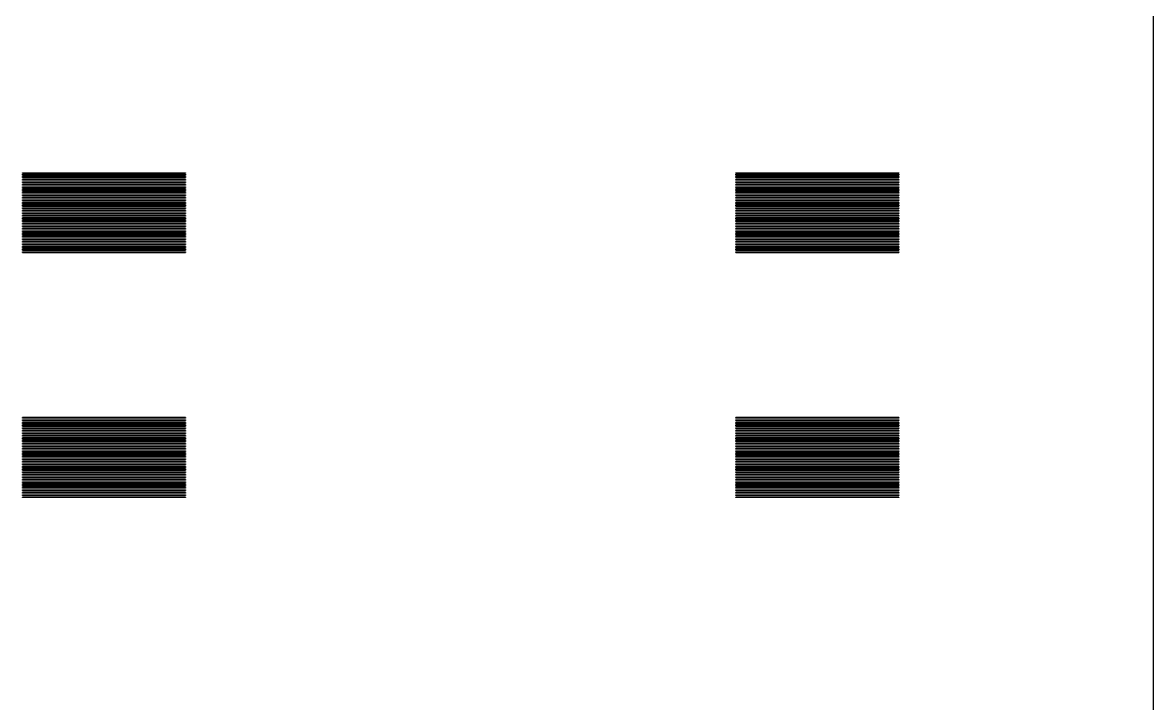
# Model space of a CAD drawing. Extents: x -17 to 84, y -19 to 84.
# Drawn here: x 39 to 66.75, y 14.46 to 31.17 of the extents above; entities that cross this region are included whole.
import ezdxf

# ---------------------------------------------------------------- set-up
doc = ezdxf.new("R2010")
doc.units = 0

msp = doc.modelspace()

# ---------------------------------------------------------------- linework, layer by layer
for p, q in [((66.75, -2.25), (66.75, 66.75)), ((39, 27.475), (39, 27.485)), ((39, 27.485), (43, 27.485)), ((43, 27.475), (39, 27.475)), ((43, 27.485), (43, 27.475)), ((56.5, 27.475), (56.5, 27.485)), ((56.5, 27.485), (60.5, 27.485)), ((60.5, 27.475), (56.5, 27.475)), ((60.5, 27.485), (60.5, 27.475)), ((39, 27.435), (39, 27.445)), ((39, 27.445), (43, 27.445)), ((43, 27.435), (39, 27.435)), ((39, 27.395), (39, 27.405)), ((39, 27.405), (43, 27.405)), ((43, 27.395), (39, 27.395)), ((39, 27.355), (39, 27.365)), ((39, 27.365), (43, 27.365)), ((43, 27.355), (39, 27.355)), ((39, 27.315), (39, 27.325)), ((39, 27.325), (43, 27.325)), ((43, 27.315), (39, 27.315)), ((39, 27.275), (39, 27.285)), ((39, 27.285), (43, 27.285)), ((43, 27.275), (39, 27.275)), ((39, 27.235), (39, 27.245)), ((39, 27.245), (43, 27.245)), ((43, 27.235), (39, 27.235)), ((39, 27.195), (39, 27.205)), ((39, 27.205), (43, 27.205)), ((43, 27.445), (43, 27.435)), ((43, 27.405), (43, 27.395)), ((43, 27.365), (43, 27.355)), ((43, 27.325), (43, 27.315)), ((43, 27.285), (43, 27.275)), ((43, 27.245), (43, 27.235)), ((43, 27.205), (43, 27.195)), ((56.5, 27.435), (56.5, 27.445)), ((56.5, 27.445), (60.5, 27.445)), ((60.5, 27.435), (56.5, 27.435)), ((56.5, 27.395), (56.5, 27.405)), ((56.5, 27.405), (60.5, 27.405)), ((60.5, 27.395), (56.5, 27.395)), ((56.5, 27.355), (56.5, 27.365)), ((56.5, 27.365), (60.5, 27.365)), ((60.5, 27.355), (56.5, 27.355)), ((56.5, 27.315), (56.5, 27.325)), ((56.5, 27.325), (60.5, 27.325)), ((60.5, 27.315), (56.5, 27.315)), ((56.5, 27.275), (56.5, 27.285)), ((56.5, 27.285), (60.5, 27.285)), ((60.5, 27.275), (56.5, 27.275)), ((56.5, 27.235), (56.5, 27.245)), ((56.5, 27.245), (60.5, 27.245)), ((60.5, 27.235), (56.5, 27.235)), ((56.5, 27.195), (56.5, 27.205)), ((56.5, 27.205), (60.5, 27.205)), ((60.5, 27.445), (60.5, 27.435)), ((60.5, 27.405), (60.5, 27.395)), ((60.5, 27.365), (60.5, 27.355)), ((60.5, 27.325), (60.5, 27.315)), ((60.5, 27.285), (60.5, 27.275)), ((60.5, 27.245), (60.5, 27.235)), ((60.5, 27.205), (60.5, 27.195)), ((43, 27.195), (39, 27.195)), ((39, 27.155), (39, 27.165)), ((39, 27.165), (43, 27.165)), ((43, 27.155), (39, 27.155)), ((39, 27.115), (39, 27.125)), ((39, 27.125), (43, 27.125)), ((43, 27.115), (39, 27.115)), ((39, 27.075), (39, 27.085)), ((39, 27.085), (43, 27.085)), ((43, 27.075), (39, 27.075)), ((39, 27.035), (39, 27.045)), ((39, 27.045), (43, 27.045)), ((43, 27.035), (39, 27.035)), ((39, 26.995), (39, 27.005)), ((39, 27.005), (43, 27.005)), ((43, 26.995), (39, 26.995)), ((39, 26.955), (39, 26.965)), ((39, 26.965), (43, 26.965)), ((43, 26.955), (39, 26.955)), ((39, 26.915), (39, 26.925)), ((39, 26.925), (43, 26.925)), ((43, 27.165), (43, 27.155)), ((43, 27.125), (43, 27.115)), ((43, 27.085), (43, 27.075)), ((43, 27.045), (43, 27.035)), ((43, 27.005), (43, 26.995)), ((43, 26.965), (43, 26.955)), ((43, 26.925), (43, 26.915)), ((60.5, 27.195), (56.5, 27.195)), ((56.5, 27.155), (56.5, 27.165)), ((56.5, 27.165), (60.5, 27.165)), ((60.5, 27.155), (56.5, 27.155)), ((56.5, 27.115), (56.5, 27.125)), ((56.5, 27.125), (60.5, 27.125)), ((60.5, 27.115), (56.5, 27.115)), ((56.5, 27.075), (56.5, 27.085)), ((56.5, 27.085), (60.5, 27.085)), ((60.5, 27.075), (56.5, 27.075)), ((56.5, 27.035), (56.5, 27.045)), ((56.5, 27.045), (60.5, 27.045)), ((60.5, 27.035), (56.5, 27.035)), ((56.5, 26.995), (56.5, 27.005)), ((56.5, 27.005), (60.5, 27.005)), ((60.5, 26.995), (56.5, 26.995)), ((56.5, 26.955), (56.5, 26.965)), ((56.5, 26.965), (60.5, 26.965)), ((60.5, 26.955), (56.5, 26.955)), ((56.5, 26.915), (56.5, 26.925)), ((56.5, 26.925), (60.5, 26.925)), ((60.5, 27.165), (60.5, 27.155)), ((60.5, 27.125), (60.5, 27.115)), ((60.5, 27.085), (60.5, 27.075)), ((60.5, 27.045), (60.5, 27.035)), ((60.5, 27.005), (60.5, 26.995)), ((60.5, 26.965), (60.5, 26.955)), ((60.5, 26.925), (60.5, 26.915)), ((43, 26.915), (39, 26.915)), ((39, 26.875), (39, 26.885)), ((39, 26.885), (43, 26.885)), ((43, 26.875), (39, 26.875)), ((39, 26.835), (39, 26.845)), ((39, 26.845), (43, 26.845)), ((43, 26.835), (39, 26.835)), ((39, 26.795), (39, 26.805)), ((39, 26.805), (43, 26.805)), ((43, 26.795), (39, 26.795)), ((39, 26.755), (39, 26.765)), ((39, 26.765), (43, 26.765)), ((43, 26.755), (39, 26.755)), ((39, 26.715), (39, 26.725)), ((39, 26.725), (43, 26.725)), ((43, 26.715), (39, 26.715)), ((39, 26.675), (39, 26.685)), ((39, 26.685), (43, 26.685)), ((43, 26.675), (39, 26.675)), ((39, 26.635), (39, 26.645)), ((39, 26.645), (43, 26.645)), ((43, 26.885), (43, 26.875)), ((43, 26.845), (43, 26.835)), ((43, 26.805), (43, 26.795)), ((43, 26.765), (43, 26.755)), ((43, 26.725), (43, 26.715)), ((43, 26.685), (43, 26.675)), ((43, 26.645), (43, 26.635)), ((60.5, 26.915), (56.5, 26.915)), ((56.5, 26.875), (56.5, 26.885)), ((56.5, 26.885), (60.5, 26.885)), ((60.5, 26.875), (56.5, 26.875)), ((56.5, 26.835), (56.5, 26.845)), ((56.5, 26.845), (60.5, 26.845)), ((60.5, 26.835), (56.5, 26.835)), ((56.5, 26.795), (56.5, 26.805)), ((56.5, 26.805), (60.5, 26.805)), ((60.5, 26.795), (56.5, 26.795)), ((56.5, 26.755), (56.5, 26.765)), ((56.5, 26.765), (60.5, 26.765)), ((60.5, 26.755), (56.5, 26.755)), ((56.5, 26.715), (56.5, 26.725)), ((56.5, 26.725), (60.5, 26.725)), ((60.5, 26.715), (56.5, 26.715)), ((56.5, 26.675), (56.5, 26.685)), ((56.5, 26.685), (60.5, 26.685)), ((60.5, 26.675), (56.5, 26.675)), ((56.5, 26.635), (56.5, 26.645)), ((56.5, 26.645), (60.5, 26.645)), ((60.5, 26.885), (60.5, 26.875)), ((60.5, 26.845), (60.5, 26.835)), ((60.5, 26.805), (60.5, 26.795)), ((60.5, 26.765), (60.5, 26.755)), ((60.5, 26.725), (60.5, 26.715)), ((60.5, 26.685), (60.5, 26.675)), ((60.5, 26.645), (60.5, 26.635)), ((43, 26.635), (39, 26.635)), ((39, 26.595), (39, 26.605)), ((39, 26.605), (43, 26.605)), ((43, 26.595), (39, 26.595)), ((39, 26.555), (39, 26.565)), ((39, 26.565), (43, 26.565)), ((43, 26.555), (39, 26.555)), ((39, 26.515), (39, 26.525)), ((39, 26.525), (43, 26.525)), ((43, 26.515), (39, 26.515)), ((39, 26.475), (39, 26.485)), ((39, 26.485), (43, 26.485)), ((43, 26.475), (39, 26.475)), ((39, 26.435), (39, 26.445)), ((39, 26.445), (43, 26.445)), ((43, 26.435), (39, 26.435)), ((39, 26.395), (39, 26.405)), ((39, 26.405), (43, 26.405)), ((43, 26.395), (39, 26.395)), ((39, 26.355), (39, 26.365)), ((39, 26.365), (43, 26.365)), ((43, 26.605), (43, 26.595)), ((43, 26.565), (43, 26.555)), ((43, 26.525), (43, 26.515)), ((43, 26.485), (43, 26.475)), ((43, 26.445), (43, 26.435)), ((43, 26.405), (43, 26.395)), ((43, 26.365), (43, 26.355)), ((60.5, 26.635), (56.5, 26.635)), ((56.5, 26.595), (56.5, 26.605)), ((56.5, 26.605), (60.5, 26.605)), ((60.5, 26.595), (56.5, 26.595)), ((56.5, 26.555), (56.5, 26.565)), ((56.5, 26.565), (60.5, 26.565)), ((60.5, 26.555), (56.5, 26.555)), ((56.5, 26.515), (56.5, 26.525)), ((56.5, 26.525), (60.5, 26.525)), ((60.5, 26.515), (56.5, 26.515)), ((56.5, 26.475), (56.5, 26.485)), ((56.5, 26.485), (60.5, 26.485)), ((60.5, 26.475), (56.5, 26.475)), ((56.5, 26.435), (56.5, 26.445)), ((56.5, 26.445), (60.5, 26.445)), ((60.5, 26.435), (56.5, 26.435)), ((56.5, 26.395), (56.5, 26.405)), ((56.5, 26.405), (60.5, 26.405)), ((60.5, 26.395), (56.5, 26.395)), ((56.5, 26.355), (56.5, 26.365)), ((56.5, 26.365), (60.5, 26.365)), ((60.5, 26.605), (60.5, 26.595)), ((60.5, 26.565), (60.5, 26.555)), ((60.5, 26.525), (60.5, 26.515)), ((60.5, 26.485), (60.5, 26.475)), ((60.5, 26.445), (60.5, 26.435)), ((60.5, 26.405), (60.5, 26.395)), ((60.5, 26.365), (60.5, 26.355)), ((43, 26.355), (39, 26.355)), ((39, 26.315), (39, 26.325)), ((39, 26.325), (43, 26.325)), ((43, 26.315), (39, 26.315)), ((39, 26.275), (39, 26.285)), ((39, 26.285), (43, 26.285)), ((43, 26.275), (39, 26.275)), ((39, 26.235), (39, 26.245)), ((39, 26.245), (43, 26.245)), ((43, 26.235), (39, 26.235)), ((39, 26.195), (39, 26.205)), ((39, 26.205), (43, 26.205)), ((43, 26.195), (39, 26.195)), ((39, 26.155), (39, 26.165)), ((39, 26.165), (43, 26.165)), ((43, 26.155), (39, 26.155)), ((39, 26.115), (39, 26.125)), ((39, 26.125), (43, 26.125)), ((43, 26.115), (39, 26.115)), ((39, 26.075), (39, 26.085)), ((39, 26.085), (43, 26.085)), ((43, 26.325), (43, 26.315)), ((43, 26.285), (43, 26.275)), ((43, 26.245), (43, 26.235)), ((43, 26.205), (43, 26.195)), ((43, 26.165), (43, 26.155)), ((43, 26.125), (43, 26.115)), ((43, 26.085), (43, 26.075)), ((60.5, 26.355), (56.5, 26.355)), ((56.5, 26.315), (56.5, 26.325)), ((56.5, 26.325), (60.5, 26.325)), ((60.5, 26.315), (56.5, 26.315)), ((56.5, 26.275), (56.5, 26.285)), ((56.5, 26.285), (60.5, 26.285)), ((60.5, 26.275), (56.5, 26.275)), ((56.5, 26.235), (56.5, 26.245)), ((56.5, 26.245), (60.5, 26.245)), ((60.5, 26.235), (56.5, 26.235)), ((56.5, 26.195), (56.5, 26.205)), ((56.5, 26.205), (60.5, 26.205)), ((60.5, 26.195), (56.5, 26.195)), ((56.5, 26.155), (56.5, 26.165)), ((56.5, 26.165), (60.5, 26.165)), ((60.5, 26.155), (56.5, 26.155)), ((56.5, 26.115), (56.5, 26.125)), ((56.5, 26.125), (60.5, 26.125)), ((60.5, 26.115), (56.5, 26.115)), ((56.5, 26.075), (56.5, 26.085)), ((56.5, 26.085), (60.5, 26.085)), ((60.5, 26.325), (60.5, 26.315)), ((60.5, 26.285), (60.5, 26.275)), ((60.5, 26.245), (60.5, 26.235)), ((60.5, 26.205), (60.5, 26.195)), ((60.5, 26.165), (60.5, 26.155)), ((60.5, 26.125), (60.5, 26.115)), ((60.5, 26.085), (60.5, 26.075)), ((43, 26.075), (39, 26.075)), ((39, 26.035), (39, 26.045)), ((39, 26.045), (43, 26.045)), ((43, 26.035), (39, 26.035)), ((39, 25.995), (39, 26.005)), ((39, 26.005), (43, 26.005)), ((43, 25.995), (39, 25.995)), ((39, 25.955), (39, 25.965)), ((39, 25.965), (43, 25.965)), ((43, 25.955), (39, 25.955)), ((39, 25.915), (39, 25.925)), ((39, 25.925), (43, 25.925)), ((43, 25.915), (39, 25.915)), ((39, 25.875), (39, 25.885)), ((39, 25.885), (43, 25.885)), ((43, 25.875), (39, 25.875)), ((39, 25.835), (39, 25.845)), ((39, 25.845), (43, 25.845)), ((43, 25.835), (39, 25.835)), ((43, 26.045), (43, 26.035)), ((43, 26.005), (43, 25.995)), ((43, 25.965), (43, 25.955)), ((43, 25.925), (43, 25.915)), ((43, 25.885), (43, 25.875)), ((43, 25.845), (43, 25.835)), ((60.5, 26.075), (56.5, 26.075)), ((56.5, 26.035), (56.5, 26.045)), ((56.5, 26.045), (60.5, 26.045)), ((60.5, 26.035), (56.5, 26.035)), ((56.5, 25.995), (56.5, 26.005)), ((56.5, 26.005), (60.5, 26.005)), ((60.5, 25.995), (56.5, 25.995)), ((56.5, 25.955), (56.5, 25.965)), ((56.5, 25.965), (60.5, 25.965)), ((60.5, 25.955), (56.5, 25.955)), ((56.5, 25.915), (56.5, 25.925)), ((56.5, 25.925), (60.5, 25.925)), ((60.5, 25.915), (56.5, 25.915)), ((56.5, 25.875), (56.5, 25.885)), ((56.5, 25.885), (60.5, 25.885)), ((60.5, 25.875), (56.5, 25.875)), ((56.5, 25.835), (56.5, 25.845)), ((56.5, 25.845), (60.5, 25.845)), ((60.5, 25.835), (56.5, 25.835)), ((60.5, 26.045), (60.5, 26.035)), ((60.5, 26.005), (60.5, 25.995)), ((60.5, 25.965), (60.5, 25.955)), ((60.5, 25.925), (60.5, 25.915)), ((60.5, 25.885), (60.5, 25.875)), ((60.5, 25.845), (60.5, 25.835)), ((39, 25.795), (39, 25.805)), ((39, 25.805), (43, 25.805)), ((43, 25.795), (39, 25.795)), ((39, 25.755), (39, 25.765)), ((39, 25.765), (43, 25.765)), ((43, 25.755), (39, 25.755)), ((39, 25.715), (39, 25.725)), ((39, 25.725), (43, 25.725)), ((43, 25.715), (39, 25.715)), ((39, 25.675), (39, 25.685)), ((39, 25.685), (43, 25.685)), ((43, 25.675), (39, 25.675)), ((39, 25.635), (39, 25.645)), ((39, 25.645), (43, 25.645)), ((43, 25.635), (39, 25.635)), ((39, 25.595), (39, 25.605)), ((39, 25.605), (43, 25.605)), ((43, 25.595), (39, 25.595)), ((39, 25.555), (39, 25.565)), ((39, 25.565), (43, 25.565)), ((43, 25.555), (39, 25.555)), ((43, 25.805), (43, 25.795)), ((43, 25.765), (43, 25.755)), ((43, 25.725), (43, 25.715)), ((43, 25.685), (43, 25.675)), ((43, 25.645), (43, 25.635)), ((43, 25.605), (43, 25.595)), ((43, 25.565), (43, 25.555)), ((56.5, 25.795), (56.5, 25.805)), ((56.5, 25.805), (60.5, 25.805)), ((60.5, 25.795), (56.5, 25.795)), ((56.5, 25.755), (56.5, 25.765)), ((56.5, 25.765), (60.5, 25.765)), ((60.5, 25.755), (56.5, 25.755)), ((56.5, 25.715), (56.5, 25.725)), ((56.5, 25.725), (60.5, 25.725)), ((60.5, 25.715), (56.5, 25.715)), ((56.5, 25.675), (56.5, 25.685)), ((56.5, 25.685), (60.5, 25.685)), ((60.5, 25.675), (56.5, 25.675)), ((56.5, 25.635), (56.5, 25.645)), ((56.5, 25.645), (60.5, 25.645)), ((60.5, 25.635), (56.5, 25.635)), ((56.5, 25.595), (56.5, 25.605)), ((56.5, 25.605), (60.5, 25.605)), ((60.5, 25.595), (56.5, 25.595)), ((56.5, 25.555), (56.5, 25.565)), ((56.5, 25.565), (60.5, 25.565)), ((60.5, 25.555), (56.5, 25.555)), ((60.5, 25.805), (60.5, 25.795)), ((60.5, 25.765), (60.5, 25.755)), ((60.5, 25.725), (60.5, 25.715)), ((60.5, 25.685), (60.5, 25.675)), ((60.5, 25.645), (60.5, 25.635)), ((60.5, 25.605), (60.5, 25.595)), ((60.5, 25.565), (60.5, 25.555)), ((39, 25.515), (39, 25.525)), ((39, 25.525), (43, 25.525)), ((43, 25.515), (39, 25.515)), ((43, 25.525), (43, 25.515)), ((56.5, 25.515), (56.5, 25.525)), ((56.5, 25.525), (60.5, 25.525)), ((60.5, 25.515), (56.5, 25.515)), ((60.5, 25.525), (60.5, 25.515)), ((39, 21.475), (39, 21.485)), ((39, 21.485), (43, 21.485)), ((43, 21.475), (39, 21.475)), ((39, 21.435), (39, 21.445)), ((39, 21.445), (43, 21.445)), ((43, 21.435), (39, 21.435)), ((39, 21.395), (39, 21.405)), ((39, 21.405), (43, 21.405)), ((43, 21.395), (39, 21.395)), ((43, 21.485), (43, 21.475)), ((43, 21.445), (43, 21.435)), ((43, 21.405), (43, 21.395)), ((56.5, 21.475), (56.5, 21.485)), ((56.5, 21.485), (60.5, 21.485)), ((60.5, 21.475), (56.5, 21.475)), ((56.5, 21.435), (56.5, 21.445)), ((56.5, 21.445), (60.5, 21.445)), ((60.5, 21.435), (56.5, 21.435)), ((56.5, 21.395), (56.5, 21.405)), ((56.5, 21.405), (60.5, 21.405)), ((60.5, 21.395), (56.5, 21.395)), ((60.5, 21.485), (60.5, 21.475)), ((60.5, 21.445), (60.5, 21.435)), ((60.5, 21.405), (60.5, 21.395)), ((39, 21.355), (39, 21.365)), ((39, 21.365), (43, 21.365)), ((43, 21.355), (39, 21.355)), ((39, 21.315), (39, 21.325)), ((39, 21.325), (43, 21.325)), ((43, 21.315), (39, 21.315)), ((39, 21.275), (39, 21.285)), ((39, 21.285), (43, 21.285)), ((43, 21.275), (39, 21.275)), ((39, 21.235), (39, 21.245)), ((39, 21.245), (43, 21.245)), ((43, 21.235), (39, 21.235)), ((39, 21.195), (39, 21.205)), ((39, 21.205), (43, 21.205)), ((43, 21.195), (39, 21.195)), ((39, 21.155), (39, 21.165)), ((39, 21.165), (43, 21.165)), ((43, 21.155), (39, 21.155)), ((39, 21.115), (39, 21.125)), ((39, 21.125), (43, 21.125)), ((43, 21.115), (39, 21.115)), ((43, 21.365), (43, 21.355)), ((43, 21.325), (43, 21.315)), ((43, 21.285), (43, 21.275)), ((43, 21.245), (43, 21.235)), ((43, 21.205), (43, 21.195)), ((43, 21.165), (43, 21.155)), ((43, 21.125), (43, 21.115)), ((56.5, 21.355), (56.5, 21.365)), ((56.5, 21.365), (60.5, 21.365)), ((60.5, 21.355), (56.5, 21.355)), ((56.5, 21.315), (56.5, 21.325)), ((56.5, 21.325), (60.5, 21.325)), ((60.5, 21.315), (56.5, 21.315)), ((56.5, 21.275), (56.5, 21.285)), ((56.5, 21.285), (60.5, 21.285)), ((60.5, 21.275), (56.5, 21.275)), ((56.5, 21.235), (56.5, 21.245)), ((56.5, 21.245), (60.5, 21.245)), ((60.5, 21.235), (56.5, 21.235)), ((56.5, 21.195), (56.5, 21.205)), ((56.5, 21.205), (60.5, 21.205)), ((60.5, 21.195), (56.5, 21.195)), ((56.5, 21.155), (56.5, 21.165)), ((56.5, 21.165), (60.5, 21.165)), ((60.5, 21.155), (56.5, 21.155)), ((56.5, 21.115), (56.5, 21.125)), ((56.5, 21.125), (60.5, 21.125)), ((60.5, 21.115), (56.5, 21.115)), ((60.5, 21.365), (60.5, 21.355)), ((60.5, 21.325), (60.5, 21.315)), ((60.5, 21.285), (60.5, 21.275)), ((60.5, 21.245), (60.5, 21.235)), ((60.5, 21.205), (60.5, 21.195)), ((60.5, 21.165), (60.5, 21.155)), ((60.5, 21.125), (60.5, 21.115)), ((39, 21.075), (39, 21.085)), ((39, 21.085), (43, 21.085)), ((43, 21.075), (39, 21.075)), ((39, 21.035), (39, 21.045)), ((39, 21.045), (43, 21.045)), ((43, 21.035), (39, 21.035)), ((39, 20.995), (39, 21.005)), ((39, 21.005), (43, 21.005)), ((43, 20.995), (39, 20.995)), ((39, 20.955), (39, 20.965)), ((39, 20.965), (43, 20.965)), ((43, 20.955), (39, 20.955)), ((39, 20.915), (39, 20.925)), ((39, 20.925), (43, 20.925)), ((43, 20.915), (39, 20.915)), ((39, 20.875), (39, 20.885)), ((39, 20.885), (43, 20.885)), ((43, 20.875), (39, 20.875)), ((39, 20.835), (39, 20.845)), ((39, 20.845), (43, 20.845)), ((43, 20.835), (39, 20.835)), ((43, 21.085), (43, 21.075)), ((43, 21.045), (43, 21.035)), ((43, 21.005), (43, 20.995)), ((43, 20.965), (43, 20.955)), ((43, 20.925), (43, 20.915)), ((43, 20.885), (43, 20.875)), ((43, 20.845), (43, 20.835)), ((56.5, 21.075), (56.5, 21.085)), ((56.5, 21.085), (60.5, 21.085)), ((60.5, 21.075), (56.5, 21.075)), ((56.5, 21.035), (56.5, 21.045)), ((56.5, 21.045), (60.5, 21.045)), ((60.5, 21.035), (56.5, 21.035)), ((56.5, 20.995), (56.5, 21.005)), ((56.5, 21.005), (60.5, 21.005)), ((60.5, 20.995), (56.5, 20.995)), ((56.5, 20.955), (56.5, 20.965)), ((56.5, 20.965), (60.5, 20.965)), ((60.5, 20.955), (56.5, 20.955)), ((56.5, 20.915), (56.5, 20.925)), ((56.5, 20.925), (60.5, 20.925)), ((60.5, 20.915), (56.5, 20.915)), ((56.5, 20.875), (56.5, 20.885)), ((56.5, 20.885), (60.5, 20.885)), ((60.5, 20.875), (56.5, 20.875)), ((56.5, 20.835), (56.5, 20.845)), ((56.5, 20.845), (60.5, 20.845)), ((60.5, 20.835), (56.5, 20.835)), ((60.5, 21.085), (60.5, 21.075)), ((60.5, 21.045), (60.5, 21.035)), ((60.5, 21.005), (60.5, 20.995)), ((60.5, 20.965), (60.5, 20.955)), ((60.5, 20.925), (60.5, 20.915)), ((60.5, 20.885), (60.5, 20.875)), ((60.5, 20.845), (60.5, 20.835)), ((39, 20.795), (39, 20.805)), ((39, 20.805), (43, 20.805)), ((43, 20.795), (39, 20.795)), ((39, 20.755), (39, 20.765)), ((39, 20.765), (43, 20.765)), ((43, 20.755), (39, 20.755)), ((39, 20.715), (39, 20.725)), ((39, 20.725), (43, 20.725)), ((43, 20.715), (39, 20.715)), ((39, 20.675), (39, 20.685)), ((39, 20.685), (43, 20.685)), ((43, 20.675), (39, 20.675)), ((39, 20.635), (39, 20.645)), ((39, 20.645), (43, 20.645)), ((43, 20.635), (39, 20.635)), ((39, 20.595), (39, 20.605)), ((39, 20.605), (43, 20.605)), ((43, 20.595), (39, 20.595)), ((39, 20.555), (39, 20.565)), ((39, 20.565), (43, 20.565)), ((43, 20.555), (39, 20.555)), ((43, 20.805), (43, 20.795)), ((43, 20.765), (43, 20.755)), ((43, 20.725), (43, 20.715)), ((43, 20.685), (43, 20.675)), ((43, 20.645), (43, 20.635)), ((43, 20.605), (43, 20.595)), ((43, 20.565), (43, 20.555)), ((56.5, 20.795), (56.5, 20.805)), ((56.5, 20.805), (60.5, 20.805)), ((60.5, 20.795), (56.5, 20.795)), ((56.5, 20.755), (56.5, 20.765)), ((56.5, 20.765), (60.5, 20.765)), ((60.5, 20.755), (56.5, 20.755)), ((56.5, 20.715), (56.5, 20.725)), ((56.5, 20.725), (60.5, 20.725)), ((60.5, 20.715), (56.5, 20.715)), ((56.5, 20.675), (56.5, 20.685)), ((56.5, 20.685), (60.5, 20.685)), ((60.5, 20.675), (56.5, 20.675)), ((56.5, 20.635), (56.5, 20.645)), ((56.5, 20.645), (60.5, 20.645)), ((60.5, 20.635), (56.5, 20.635)), ((56.5, 20.595), (56.5, 20.605)), ((56.5, 20.605), (60.5, 20.605)), ((60.5, 20.595), (56.5, 20.595)), ((56.5, 20.555), (56.5, 20.565)), ((56.5, 20.565), (60.5, 20.565)), ((60.5, 20.555), (56.5, 20.555)), ((60.5, 20.805), (60.5, 20.795)), ((60.5, 20.765), (60.5, 20.755)), ((60.5, 20.725), (60.5, 20.715)), ((60.5, 20.685), (60.5, 20.675)), ((60.5, 20.645), (60.5, 20.635)), ((60.5, 20.605), (60.5, 20.595)), ((60.5, 20.565), (60.5, 20.555)), ((39, 20.515), (39, 20.525)), ((39, 20.525), (43, 20.525)), ((43, 20.515), (39, 20.515)), ((39, 20.475), (39, 20.485)), ((39, 20.485), (43, 20.485)), ((43, 20.475), (39, 20.475)), ((39, 20.435), (39, 20.445)), ((39, 20.445), (43, 20.445)), ((43, 20.435), (39, 20.435)), ((39, 20.395), (39, 20.405)), ((39, 20.405), (43, 20.405)), ((43, 20.395), (39, 20.395)), ((39, 20.355), (39, 20.365)), ((39, 20.365), (43, 20.365)), ((43, 20.355), (39, 20.355)), ((39, 20.315), (39, 20.325)), ((39, 20.325), (43, 20.325)), ((43, 20.315), (39, 20.315)), ((39, 20.275), (39, 20.285)), ((39, 20.285), (43, 20.285)), ((43, 20.275), (39, 20.275)), ((43, 20.525), (43, 20.515)), ((43, 20.485), (43, 20.475)), ((43, 20.445), (43, 20.435)), ((43, 20.405), (43, 20.395)), ((43, 20.365), (43, 20.355)), ((43, 20.325), (43, 20.315)), ((43, 20.285), (43, 20.275)), ((56.5, 20.515), (56.5, 20.525)), ((56.5, 20.525), (60.5, 20.525)), ((60.5, 20.515), (56.5, 20.515)), ((56.5, 20.475), (56.5, 20.485)), ((56.5, 20.485), (60.5, 20.485)), ((60.5, 20.475), (56.5, 20.475)), ((56.5, 20.435), (56.5, 20.445)), ((56.5, 20.445), (60.5, 20.445)), ((60.5, 20.435), (56.5, 20.435)), ((56.5, 20.395), (56.5, 20.405)), ((56.5, 20.405), (60.5, 20.405)), ((60.5, 20.395), (56.5, 20.395)), ((56.5, 20.355), (56.5, 20.365)), ((56.5, 20.365), (60.5, 20.365)), ((60.5, 20.355), (56.5, 20.355)), ((56.5, 20.315), (56.5, 20.325)), ((56.5, 20.325), (60.5, 20.325)), ((60.5, 20.315), (56.5, 20.315)), ((56.5, 20.275), (56.5, 20.285)), ((56.5, 20.285), (60.5, 20.285)), ((60.5, 20.275), (56.5, 20.275)), ((60.5, 20.525), (60.5, 20.515)), ((60.5, 20.485), (60.5, 20.475)), ((60.5, 20.445), (60.5, 20.435)), ((60.5, 20.405), (60.5, 20.395)), ((60.5, 20.365), (60.5, 20.355)), ((60.5, 20.325), (60.5, 20.315)), ((60.5, 20.285), (60.5, 20.275)), ((39, 20.235), (39, 20.245)), ((39, 20.245), (43, 20.245)), ((43, 20.235), (39, 20.235)), ((39, 20.195), (39, 20.205)), ((39, 20.205), (43, 20.205)), ((43, 20.195), (39, 20.195)), ((39, 20.155), (39, 20.165)), ((39, 20.165), (43, 20.165)), ((43, 20.155), (39, 20.155)), ((39, 20.115), (39, 20.125)), ((39, 20.125), (43, 20.125)), ((43, 20.115), (39, 20.115)), ((39, 20.075), (39, 20.085)), ((39, 20.085), (43, 20.085)), ((43, 20.075), (39, 20.075)), ((39, 20.035), (39, 20.045)), ((39, 20.045), (43, 20.045)), ((43, 20.035), (39, 20.035)), ((39, 19.995), (39, 20.005)), ((39, 20.005), (43, 20.005)), ((43, 19.995), (39, 19.995)), ((43, 20.245), (43, 20.235)), ((43, 20.205), (43, 20.195)), ((43, 20.165), (43, 20.155)), ((43, 20.125), (43, 20.115)), ((43, 20.085), (43, 20.075)), ((43, 20.045), (43, 20.035)), ((43, 20.005), (43, 19.995)), ((56.5, 20.235), (56.5, 20.245)), ((56.5, 20.245), (60.5, 20.245)), ((60.5, 20.235), (56.5, 20.235)), ((56.5, 20.195), (56.5, 20.205)), ((56.5, 20.205), (60.5, 20.205)), ((60.5, 20.195), (56.5, 20.195)), ((56.5, 20.155), (56.5, 20.165)), ((56.5, 20.165), (60.5, 20.165)), ((60.5, 20.155), (56.5, 20.155)), ((56.5, 20.115), (56.5, 20.125)), ((56.5, 20.125), (60.5, 20.125)), ((60.5, 20.115), (56.5, 20.115)), ((56.5, 20.075), (56.5, 20.085)), ((56.5, 20.085), (60.5, 20.085)), ((60.5, 20.075), (56.5, 20.075)), ((56.5, 20.035), (56.5, 20.045)), ((56.5, 20.045), (60.5, 20.045)), ((60.5, 20.035), (56.5, 20.035)), ((56.5, 19.995), (56.5, 20.005)), ((56.5, 20.005), (60.5, 20.005)), ((60.5, 19.995), (56.5, 19.995)), ((60.5, 20.245), (60.5, 20.235)), ((60.5, 20.205), (60.5, 20.195)), ((60.5, 20.165), (60.5, 20.155)), ((60.5, 20.125), (60.5, 20.115)), ((60.5, 20.085), (60.5, 20.075)), ((60.5, 20.045), (60.5, 20.035)), ((60.5, 20.005), (60.5, 19.995)), ((39, 19.955), (39, 19.965)), ((39, 19.965), (43, 19.965)), ((43, 19.955), (39, 19.955)), ((39, 19.915), (39, 19.925)), ((39, 19.925), (43, 19.925)), ((43, 19.915), (39, 19.915)), ((39, 19.875), (39, 19.885)), ((39, 19.885), (43, 19.885)), ((43, 19.875), (39, 19.875)), ((39, 19.835), (39, 19.845)), ((39, 19.845), (43, 19.845)), ((43, 19.835), (39, 19.835)), ((39, 19.795), (39, 19.805)), ((39, 19.805), (43, 19.805)), ((43, 19.795), (39, 19.795)), ((39, 19.755), (39, 19.765)), ((39, 19.765), (43, 19.765)), ((43, 19.755), (39, 19.755)), ((39, 19.715), (39, 19.725)), ((39, 19.725), (43, 19.725)), ((43, 19.715), (39, 19.715)), ((43, 19.965), (43, 19.955)), ((43, 19.925), (43, 19.915)), ((43, 19.885), (43, 19.875)), ((43, 19.845), (43, 19.835)), ((43, 19.805), (43, 19.795)), ((43, 19.765), (43, 19.755)), ((43, 19.725), (43, 19.715)), ((56.5, 19.955), (56.5, 19.965)), ((56.5, 19.965), (60.5, 19.965)), ((60.5, 19.955), (56.5, 19.955)), ((56.5, 19.915), (56.5, 19.925)), ((56.5, 19.925), (60.5, 19.925)), ((60.5, 19.915), (56.5, 19.915)), ((56.5, 19.875), (56.5, 19.885)), ((56.5, 19.885), (60.5, 19.885)), ((60.5, 19.875), (56.5, 19.875)), ((56.5, 19.835), (56.5, 19.845)), ((56.5, 19.845), (60.5, 19.845)), ((60.5, 19.835), (56.5, 19.835)), ((56.5, 19.795), (56.5, 19.805)), ((56.5, 19.805), (60.5, 19.805)), ((60.5, 19.795), (56.5, 19.795)), ((56.5, 19.755), (56.5, 19.765)), ((56.5, 19.765), (60.5, 19.765)), ((60.5, 19.755), (56.5, 19.755)), ((56.5, 19.715), (56.5, 19.725)), ((56.5, 19.725), (60.5, 19.725)), ((60.5, 19.715), (56.5, 19.715)), ((60.5, 19.965), (60.5, 19.955)), ((60.5, 19.925), (60.5, 19.915)), ((60.5, 19.885), (60.5, 19.875)), ((60.5, 19.845), (60.5, 19.835)), ((60.5, 19.805), (60.5, 19.795)), ((60.5, 19.765), (60.5, 19.755)), ((60.5, 19.725), (60.5, 19.715)), ((39, 19.675), (39, 19.685)), ((39, 19.685), (43, 19.685)), ((43, 19.675), (39, 19.675)), ((39, 19.635), (39, 19.645)), ((39, 19.645), (43, 19.645)), ((43, 19.635), (39, 19.635)), ((39, 19.595), (39, 19.605)), ((39, 19.605), (43, 19.605)), ((43, 19.595), (39, 19.595)), ((39, 19.555), (39, 19.565)), ((39, 19.565), (43, 19.565)), ((43, 19.555), (39, 19.555)), ((39, 19.515), (39, 19.525)), ((39, 19.525), (43, 19.525)), ((43, 19.515), (39, 19.515)), ((43, 19.685), (43, 19.675)), ((43, 19.645), (43, 19.635)), ((43, 19.605), (43, 19.595)), ((43, 19.565), (43, 19.555)), ((43, 19.525), (43, 19.515)), ((56.5, 19.675), (56.5, 19.685)), ((56.5, 19.685), (60.5, 19.685)), ((60.5, 19.675), (56.5, 19.675)), ((56.5, 19.635), (56.5, 19.645)), ((56.5, 19.645), (60.5, 19.645)), ((60.5, 19.635), (56.5, 19.635)), ((56.5, 19.595), (56.5, 19.605)), ((56.5, 19.605), (60.5, 19.605)), ((60.5, 19.595), (56.5, 19.595)), ((56.5, 19.555), (56.5, 19.565)), ((56.5, 19.565), (60.5, 19.565)), ((60.5, 19.555), (56.5, 19.555)), ((56.5, 19.515), (56.5, 19.525)), ((56.5, 19.525), (60.5, 19.525)), ((60.5, 19.515), (56.5, 19.515)), ((60.5, 19.685), (60.5, 19.675)), ((60.5, 19.645), (60.5, 19.635)), ((60.5, 19.605), (60.5, 19.595)), ((60.5, 19.565), (60.5, 19.555)), ((60.5, 19.525), (60.5, 19.515))]:
    msp.add_line(p, q)

doc.saveas('drawing.dxf')
